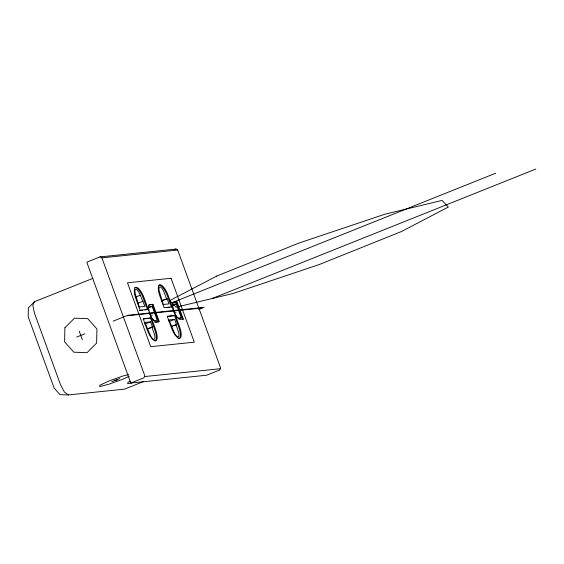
<?xml version="1.0" encoding="UTF-8"?>
<svg xmlns="http://www.w3.org/2000/svg" width="564" height="564" viewBox="0 0 564 564"><rect width="100%" height="100%" fill="white"/><g stroke="black" fill="none" stroke-linecap="round" stroke-linejoin="round"><path stroke-width="0.85" d="M130.799 383.069L143.933 377.817L144.793 375.744L101.894 257.868A2.023 1.896 84.1 0 0 99.934 256.923L86.8 262.189L130.799 383.069L206.586 375.229L219.727 369.97L220.587 367.904L177.688 250.021A2.023 1.896 84.1 0 0 175.728 249.084L99.934 256.923M93.018 278.313L34.467 301.74L32.804 305.244L34.446 313.119L60.39 384.394L64.388 392.029L68.392 394.948L124.545 389.132L143.249 381.652M34.467 301.74L28.383 307.852L28.2 316.806L54.144 388.081L59.967 394.638L68.392 394.948M129.269 376.216L122.085 379.501L108.817 384.26L99.617 386.615L99.884 385.191L109.458 380.806L122.726 376.047L128.585 374.552M130.347 381.186L127.957 382.279L127.69 383.71L131.87 382.646M174.184 249.697L175.728 249.084M136.206 296.84L140.246 295.219L144.962 306.379L139.28 306.971L135.825 295.677A6.458 2.15 68.2 0 1 135.832 289.41A6.458 2.15 68.2 0 1 140.246 295.219M137.419 303.46L143.073 301.197M161.642 300.718L167.12 298.716L169.003 303.89L163.32 304.482L159.866 293.188A6.458 2.15 68.2 0 1 159.88 286.921A6.458 2.15 68.2 0 1 164.286 292.737L166.486 298.779M148.656 305.103A9.228 3.067 68.2 0 1 149.044 304.983L153.006 304.334L159.295 321.607L156.136 321.931A9.228 3.067 68.2 0 1 154.134 320.937L151.829 317.899A9.228 3.067 68.2 0 1 149.848 304.666L153.006 304.334M161.466 300.972L167.12 298.716M140.048 310.158L135.966 298.934A11.992 3.99 68.2 0 1 135.987 287.28A11.992 3.99 68.2 0 1 144.18 298.081L148.262 309.305L139.245 310.482L142.53 310.137M113.152 321.142L126.385 315.847L202.702 307.951L198.81 309.502M148.966 307.747L152.195 306.449L157.222 320.267L154.698 320.528A7.381 2.453 68.2 0 1 150.398 315.664M76.739 337.025L84.783 333.81M144.99 309.883L148.262 309.305M172.612 302.459L495.728 173.204M173.085 302.494L177.054 301.846L183.335 319.118L182.532 319.443L176.243 302.17L173.085 302.494A9.228 3.067 68.2 0 0 172.373 302.875M176.243 302.17L177.054 301.846M172.203 305.575L176.243 303.961L181.27 317.779L179.655 318.427M172.309 306.816L164.096 307.669L160.007 296.445A11.992 3.99 68.2 0 1 160.028 284.792A11.992 3.99 68.2 0 1 168.22 295.592L172.309 306.816L171.498 307.14L167.409 295.917A11.992 3.99 68.2 0 0 158.724 285.271M143.207 319.027L151.406 317.941L155.488 329.164A11.992 3.99 68.2 0 1 155.474 340.818A11.992 3.99 68.2 0 1 147.282 330.018L143.193 318.794L151.406 317.941M150.722 318.611L151.533 318.286M173.07 311.462L173.874 311.138M144.934 324.11L150.588 321.847L152.477 327.028L147.627 328.967M212.254 298.483L535.8 169.052M167.254 316.538L175.446 315.452L179.535 326.676A11.992 3.99 68.2 0 1 179.514 338.329A11.992 3.99 68.2 0 1 171.322 327.529L167.24 316.305L175.446 315.452M147.803 328.713L152.477 327.028M168.981 321.621L174.636 319.358L176.518 324.54L172.478 326.154M171.851 326.225L176.518 324.54M111.75 381.765L119.794 378.543M101.894 257.868L177.688 250.021M152.195 306.449L149.672 306.71A7.381 2.453 68.2 0 0 148.741 310.39M176.243 303.961L173.712 304.222A7.381 2.453 68.2 0 0 173.698 311.391M166.57 307.648L169.856 307.309M127.802 315.283L204.119 307.38M150.644 315.255L152.393 315.072M174.269 312.808L176.024 312.625M181.27 317.779L178.739 318.04A7.381 2.453 68.2 0 1 173.931 311.991M150.588 321.847L144.906 322.439L149.622 333.599A6.458 2.15 68.2 0 0 154.035 339.408A6.458 2.15 68.2 0 0 154.042 333.141L151.843 327.092M174.636 319.358L168.953 319.95L173.67 331.11A6.458 2.15 68.2 0 0 178.076 336.927A6.458 2.15 68.2 0 0 178.09 330.652L175.89 324.603M183.335 319.118L180.177 319.443A9.228 3.067 68.2 0 1 178.175 318.448L175.869 315.41A9.228 3.067 68.2 0 1 173.895 302.177M144.786 376.548L220.58 368.701M114.196 380.319L117.347 379.995M174.643 315.777L178.725 327A11.992 3.99 68.2 0 1 178.132 338.611M152.202 304.659L158.484 321.924L155.326 322.255A9.228 3.067 68.2 0 1 154.888 322.22M147.458 309.629L143.369 298.405A11.992 3.99 68.2 0 0 134.676 287.76M150.595 318.265L154.684 329.489A11.992 3.99 68.2 0 1 155.163 340.987M79.193 331.117L82.33 339.718M150.137 315.079A7.381 2.453 68.2 0 1 149.093 312.082M64.895 327.776L64.606 341.883L73.778 352.197L87.046 352.69L96.627 343.06L96.916 328.953L87.737 318.639L74.476 318.152L64.895 327.776M216.696 276.085L169.785 300.577L176.067 307.211L233.151 293.442L319.231 264.544L401.427 231.543L448.338 207.051L442.049 200.424L384.965 214.186L298.892 243.091L216.696 276.085M171.047 278.278L127.471 282.79L150.722 346.684L194.305 342.172L171.047 278.278"/></g></svg>
